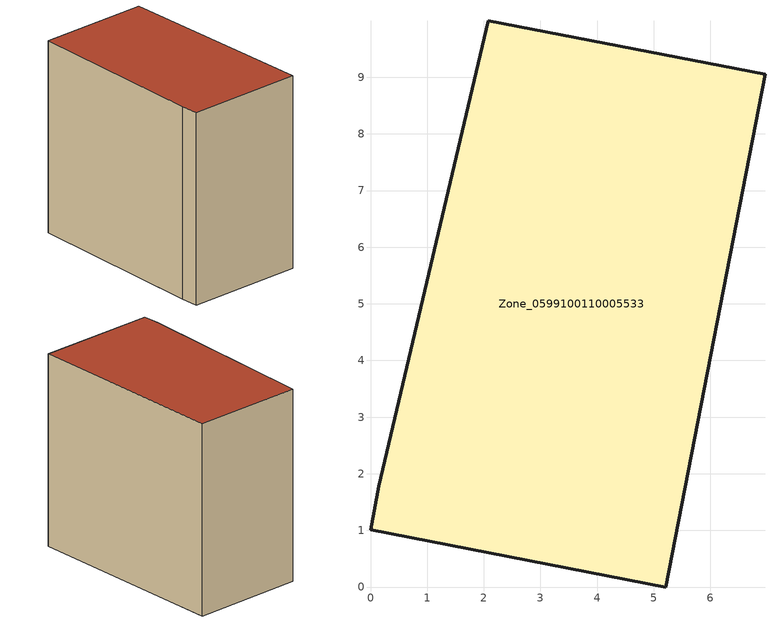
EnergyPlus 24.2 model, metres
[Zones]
Zone_0599100110005533
 floor ground (C_G): 0.15,1.78 2.08,9.99 6.96,9.05 5.22,0 0,1.01 z0
 wall outside (C_F): 5.22,0 6.96,9.05 2.08,9.99 0.15,1.78 0,1.01 5.22,0 z0:8.58
 roof outside (C_R): 2.08,9.99 0.15,1.78 0,1.01 5.22,0 6.96,9.05 z8.58
[BUILDING]
Pand.0599100110005533: North Axis=0; Terrain=City; Loads Convergence Tolerance Value=0.04; Temperature Convergence Tolerance Value=0.4; Solar Distribution=FullExterior; Maximum Number of Warmup Days=25; Minimum Number of Warmup Days=1
[Site:Location]
Rotterdam.The.Hague.AP_ZH_NLD Design_Conditions: Latitude=51.96; Longitude=4.45; Time Zone=1; Elevation=-4.5
[SITE:GROUNDTEMPERATURE:BUILDINGSURFACE]
18, 18, 18, 18, 18, 18, 18, 18, 18, 18, 18, 18
[MATERIAL] Thermal Absorptance=0.9; Solar Absorptance=0.7; Visible Absorptance=0.7
Name | Roughness | Thickness | Conductivity | Density | Specific Heat
G.TC.2015-2018 | MediumSmooth | 0.15 | 0.0428571 | 540 | 1210
F.TC.2015-2018 | Rough | 0.3 | 0.0666667 | 1920 | 840
R.TC.2015-2018 | MediumRough | 0.2 | 0.0333333 | 1500 | 1000
[CONSTRUCTION]
C_G: G.TC.2015-2018
C_F: F.TC.2015-2018
C_R: R.TC.2015-2018
[ZONE]
Zone_0599100110005533: Type=1; Multiplier=1; Ceiling Height=Autocalculate; Volume=Autocalculate; Floor Area=autocalculate; Part of Total Floor Area=Yes
[ZONEINFILTRATION:DESIGNFLOWRATE]
Infil_Zone_0599100110005533: Zone or ZoneList or Space or SpaceList=Zone_0599100110005533; Schedule=AlwaysOn; Design Flow Rate Calculation Method=Flow/Area; Flow Rate per Floor Area=0.0015; Constant Term Coefficient=1; Temperature Term Coefficient=0; Velocity Term Coefficient=0; Velocity Squared Term Coefficient=0
[HVACTEMPLATE:ZONE:IDEALLOADSAIRSYSTEM]
Zone_0599100110005533: Maximum Heating Supply Air Temperature=50; Minimum Cooling Supply Air Temperature=13; Maximum Heating Supply Air Humidity Ratio=0.0156; Minimum Cooling Supply Air Humidity Ratio=0.0077; Heating Limit=NoLimit; Cooling Limit=NoLimit; Dehumidification Control Type=ConstantSensibleHeatRatio; Cooling Sensible Heat Ratio=0.7; Dehumidification Setpoint=60; Humidification Control Type=None; Humidification Setpoint=30; Outdoor Air Method=None; Outdoor Air Flow Rate per Person=0.00944; Outdoor Air Flow Rate per Zone Floor Area=0; Outdoor Air Flow Rate per Zone=0; Demand Controlled Ventilation Type=None; Outdoor Air Economizer Type=NoEconomizer; Heat Recovery Type=None; Sensible Heat Recovery Effectiveness=0.7; Latent Heat Recovery Effectiveness=0.65
[ZONECONTROL:THERMOSTAT]
ThermostatControl_Zone_0599100110005533: Zone or ZoneList=Zone_0599100110005533; Control Type Schedule=DualSetpointControlType; Control 1=Thermostat_Zone_0599100110005533; Temperature Difference Between Cutout And Setpoint=0
[THERMOSTATSETPOINT:DUALSETPOINT]
Thermostat_Zone_0599100110005533: Heating Setpoint Temperature Schedule=HeatingSetpoint_Zone_0599100110005533; Cooling Setpoint Temperature Schedule=CoolingSetpoint_Zone_0599100110005533
[SCHEDULE:COMPACT]
HeatingSetpoint_Zone_0599100110005533: Through: 12/31, For: AllDays, Until: 24:00, 21
CoolingSetpoint_Zone_0599100110005533: Through: 12/31, For: AllDays, Until: 24:00, 24
DualSetpointControlType: Through: 12/31, For: AllDays, Until: 24:00, 4
AlwaysOn: Through: 12/31, For: AllDays, Until: 24:00, 1
